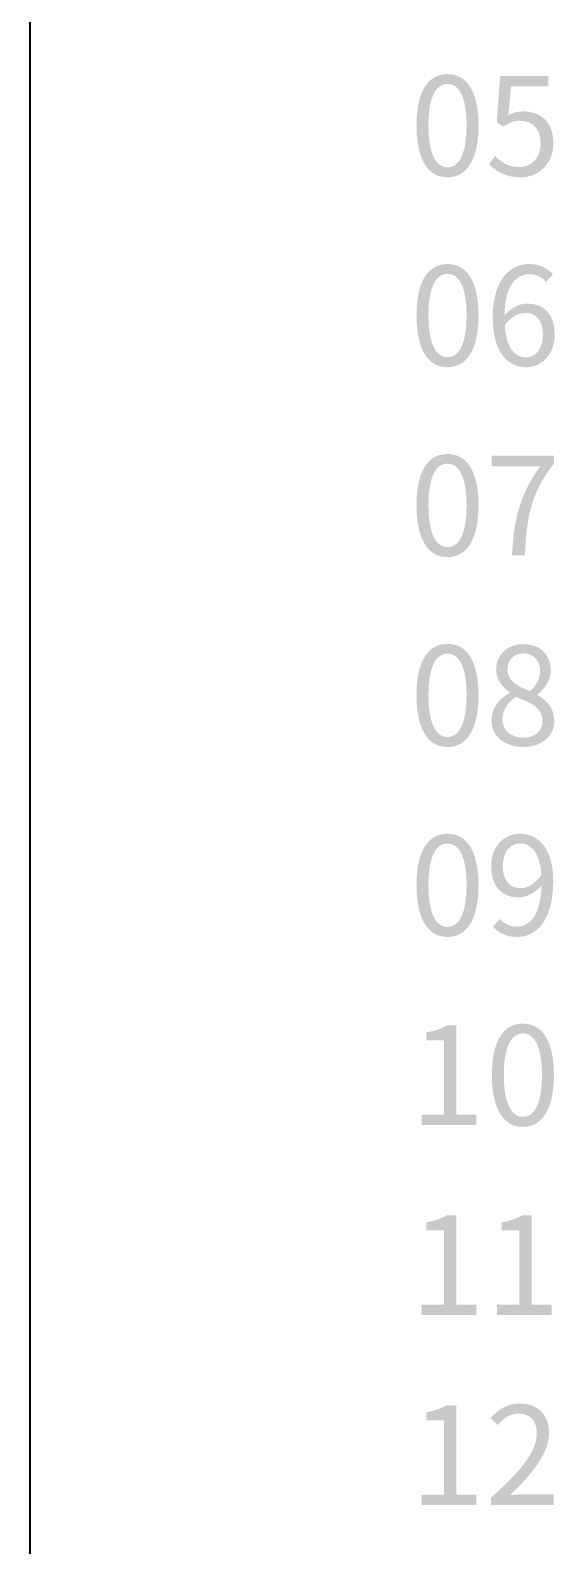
# Model space of a CAD drawing. Header units: millimetres. Extents: x -4600 to 229000, y -4300 to 19460.
# Drawn here: x 17400 to 18506, y 10509 to 13701 of the extents above; entities that cross this region are included whole.
import ezdxf

# ---------------------------------------------------------------- set-up
doc = ezdxf.new("R2010")
doc.units = ezdxf.units.MM
doc.header["$LTSCALE"] = 100
doc.layers.add('A-NOTE', color=7, linetype='Continuous', lineweight=18)
doc.layers.add('A-SHEET', color=7, linetype='Continuous', lineweight=35)

# ---------------------------------------------------------------- blocks, each defined once
blk = doc.blocks.new('A01_SHEET')
at = {"layer": 'A-NOTE'}
h = blk.add_hatch(color=256, dxfattribs=at)
edge = h.paths.add_edge_path()
edge.add_spline(control_points=[(18279.6, 13391.3), (18319.5, 13391.3), (18345, 13427.4), (18345, 13500.7), (18345, 13573.5), (18319.5, 13608.7), (18279.6, 13608.7), (18239.5, 13608.7), (18214.3, 13573.5), (18214.3, 13500.7), (18214.3, 13427.4), (18239.5, 13391.3), (18279.6, 13391.3)], knot_values=[0, 0, 0, 0, 1, 1, 1, 2, 2, 2, 3, 3, 3, 4, 4, 4, 4], degree=3, periodic=0)
edge = h.paths.add_edge_path(flags=0)
edge.add_spline(control_points=[(18279.6, 13412.5), (18255.9, 13412.5), (18239.5, 13439.1), (18239.5, 13500.7), (18239.5, 13562), (18255.9, 13588.1), (18279.6, 13588.1), (18303.4, 13588.1), (18319.8, 13562), (18319.8, 13500.7), (18319.8, 13439.1), (18303.4, 13412.5), (18279.6, 13412.5)], knot_values=[0, 0, 0, 0, 1, 1, 1, 2, 2, 2, 3, 3, 3, 4, 4, 4, 4], degree=3, periodic=0)
h = blk.add_hatch(color=256, dxfattribs=at)
edge = h.paths.add_edge_path()
edge.add_spline(control_points=[(18434.1, 13391.3), (18469.3, 13391.3), (18502.8, 13417.3), (18502.8, 13463.2), (18502.8, 13509.6), (18474.2, 13530.2), (18439.5, 13530.2), (18426.9, 13530.2), (18417.4, 13527.1), (18408, 13521.9)], knot_values=[0, 0, 0, 0, 1, 1, 1, 2, 2, 2, 3, 3, 3, 3], degree=3, periodic=0)
edge.add_line((18408, 13521.9), (18413.4, 13582.7))
edge.add_line((18413.4, 13582.7), (18492.5, 13582.7))
edge.add_line((18492.5, 13582.7), (18492.5, 13605))
edge.add_line((18492.5, 13605), (18390.5, 13605))
edge.add_line((18390.5, 13605), (18383.6, 13507))
edge.add_line((18383.6, 13507), (18397.7, 13498.1))
edge.add_spline(control_points=[(18397.7, 13498.1), (18409.7, 13506.2), (18418.6, 13510.5), (18432.6, 13510.5), (18459, 13510.5), (18476.2, 13492.7), (18476.2, 13462.6), (18476.2, 13432), (18456.4, 13413), (18431.5, 13413), (18407.1, 13413), (18391.7, 13424.2), (18379.9, 13436.3)], knot_values=[0, 0, 0, 0, 1, 1, 1, 2, 2, 2, 3, 3, 3, 4, 4, 4, 4], degree=3, periodic=0)
edge.add_line((18379.9, 13436.3), (18366.7, 13419.1))
edge.add_spline(control_points=[(18366.7, 13419.1), (18381.1, 13405), (18401.1, 13391.3), (18434.1, 13391.3)], knot_values=[0, 0, 0, 0, 1, 1, 1, 1], degree=3, periodic=0)
h = blk.add_hatch(color=256, dxfattribs=at)
edge = h.paths.add_edge_path()
edge.add_spline(control_points=[(18279.6, 12991.3), (18319.5, 12991.3), (18345, 13027.4), (18345, 13100.7), (18345, 13173.5), (18319.5, 13208.7), (18279.6, 13208.7), (18239.5, 13208.7), (18214.3, 13173.5), (18214.3, 13100.7), (18214.3, 13027.4), (18239.5, 12991.3), (18279.6, 12991.3)], knot_values=[0, 0, 0, 0, 1, 1, 1, 2, 2, 2, 3, 3, 3, 4, 4, 4, 4], degree=3, periodic=0)
edge = h.paths.add_edge_path(flags=0)
edge.add_spline(control_points=[(18279.6, 13012.5), (18255.9, 13012.5), (18239.5, 13039.1), (18239.5, 13100.7), (18239.5, 13162), (18255.9, 13188.1), (18279.6, 13188.1), (18303.4, 13188.1), (18319.8, 13162), (18319.8, 13100.7), (18319.8, 13039.1), (18303.4, 13012.5), (18279.6, 13012.5)], knot_values=[0, 0, 0, 0, 1, 1, 1, 2, 2, 2, 3, 3, 3, 4, 4, 4, 4], degree=3, periodic=0)
h = blk.add_hatch(color=256, dxfattribs=at)
edge = h.paths.add_edge_path()
edge.add_spline(control_points=[(18445.2, 12991.3), (18477.9, 12991.3), (18505.7, 13018.8), (18505.7, 13059.5), (18505.7, 13103.6), (18482.8, 13125.4), (18447.2, 13125.4), (18430.9, 13125.4), (18412.6, 13115.9), (18399.7, 13100.1)], knot_values=[0, 0, 0, 0, 1, 1, 1, 2, 2, 2, 3, 3, 3, 3], degree=3, periodic=0)
edge.add_spline(control_points=[(18399.7, 13100.1), (18400.8, 13165.2), (18424.6, 13187.2), (18453.8, 13187.2), (18466.4, 13187.2), (18479, 13180.9), (18487.1, 13171.2)], knot_values=[0, 0, 0, 0, 1, 1, 1, 2, 2, 2, 2], degree=3, periodic=0)
edge.add_line((18487.1, 13171.2), (18502, 13187.2))
edge.add_spline(control_points=[(18502, 13187.2), (18490.2, 13199.8), (18474.5, 13208.7), (18452.7, 13208.7), (18412, 13208.7), (18375, 13177.5), (18375, 13095.3), (18375, 13025.9), (18405.1, 12991.3), (18445.2, 12991.3)], knot_values=[0, 0, 0, 0, 1, 1, 1, 2, 2, 2, 3, 3, 3, 3], degree=3, periodic=0)
edge = h.paths.add_edge_path(flags=0)
edge.add_spline(control_points=[(18400.3, 13079.2), (18414, 13098.7), (18430.1, 13105.9), (18442.9, 13105.9), (18468.4, 13105.9), (18480.8, 13087.8), (18480.8, 13059.5), (18480.8, 13030.8), (18465.3, 13011.9), (18445.2, 13011.9), (18418.9, 13011.9), (18403.1, 13035.7), (18400.3, 13079.2)], knot_values=[0, 0, 0, 0, 1, 1, 1, 2, 2, 2, 3, 3, 3, 4, 4, 4, 4], degree=3, periodic=0)
h = blk.add_hatch(color=256, dxfattribs=at)
edge = h.paths.add_edge_path()
edge.add_spline(control_points=[(18279.6, 12591.3), (18319.5, 12591.3), (18345, 12627.4), (18345, 12700.7), (18345, 12773.5), (18319.5, 12808.7), (18279.6, 12808.7), (18239.5, 12808.7), (18214.3, 12773.5), (18214.3, 12700.7), (18214.3, 12627.4), (18239.5, 12591.3), (18279.6, 12591.3)], knot_values=[0, 0, 0, 0, 1, 1, 1, 2, 2, 2, 3, 3, 3, 4, 4, 4, 4], degree=3, periodic=0)
edge = h.paths.add_edge_path(flags=0)
edge.add_spline(control_points=[(18279.6, 12612.5), (18255.9, 12612.5), (18239.5, 12639.1), (18239.5, 12700.7), (18239.5, 12762), (18255.9, 12788.1), (18279.6, 12788.1), (18303.4, 12788.1), (18319.8, 12762), (18319.8, 12700.7), (18319.8, 12639.1), (18303.4, 12612.5), (18279.6, 12612.5)], knot_values=[0, 0, 0, 0, 1, 1, 1, 2, 2, 2, 3, 3, 3, 4, 4, 4, 4], degree=3, periodic=0)
h = blk.add_hatch(color=256, dxfattribs=at)
edge = h.paths.add_edge_path()
edge.add_line((18415.7, 12595), (18442.9, 12595))
edge.add_spline(control_points=[(18442.9, 12595), (18446.4, 12677.2), (18455.3, 12726.2), (18504.5, 12789.2)], knot_values=[0, 0, 0, 0, 1, 1, 1, 1], degree=3, periodic=0)
edge.add_line((18504.5, 12789.2), (18504.5, 12805))
edge.add_line((18504.5, 12805), (18373, 12805))
edge.add_line((18373, 12805), (18373, 12782.7))
edge.add_line((18373, 12782.7), (18475, 12782.7))
edge.add_spline(control_points=[(18475, 12782.7), (18433.8, 12725.4), (18419.5, 12674.6), (18415.7, 12595)], knot_values=[0, 0, 0, 0, 1, 1, 1, 1], degree=3, periodic=0)
h = blk.add_hatch(color=256, dxfattribs=at)
edge = h.paths.add_edge_path()
edge.add_spline(control_points=[(18279.6, 12191.3), (18319.5, 12191.3), (18345, 12227.4), (18345, 12300.7), (18345, 12373.5), (18319.5, 12408.7), (18279.6, 12408.7), (18239.5, 12408.7), (18214.3, 12373.5), (18214.3, 12300.7), (18214.3, 12227.4), (18239.5, 12191.3), (18279.6, 12191.3)], knot_values=[0, 0, 0, 0, 1, 1, 1, 2, 2, 2, 3, 3, 3, 4, 4, 4, 4], degree=3, periodic=0)
edge = h.paths.add_edge_path(flags=0)
edge.add_spline(control_points=[(18279.6, 12212.5), (18255.9, 12212.5), (18239.5, 12239.1), (18239.5, 12300.7), (18239.5, 12362), (18255.9, 12388.1), (18279.6, 12388.1), (18303.4, 12388.1), (18319.8, 12362), (18319.8, 12300.7), (18319.8, 12239.1), (18303.4, 12212.5), (18279.6, 12212.5)], knot_values=[0, 0, 0, 0, 1, 1, 1, 2, 2, 2, 3, 3, 3, 4, 4, 4, 4], degree=3, periodic=0)
h = blk.add_hatch(color=256, dxfattribs=at)
edge = h.paths.add_edge_path()
edge.add_spline(control_points=[(18439.2, 12191.3), (18478.5, 12191.3), (18504.8, 12215.1), (18504.8, 12245.4), (18504.8, 12274.4), (18487.9, 12290.1), (18469.6, 12300.7)], knot_values=[0, 0, 0, 0, 1, 1, 1, 2, 2, 2, 2], degree=3, periodic=0)
edge.add_line((18469.6, 12300.7), (18469.6, 12302.1))
edge.add_spline(control_points=[(18469.6, 12302.1), (18481.9, 12311.9), (18497.4, 12330.8), (18497.4, 12352.9), (18497.4, 12385.2), (18475.6, 12408.2), (18439.8, 12408.2), (18407.1, 12408.2), (18382.2, 12386.7), (18382.2, 12354.9), (18382.2, 12332.8), (18395.4, 12317), (18410.6, 12306.4)], knot_values=[0, 0, 0, 0, 1, 1, 1, 2, 2, 2, 3, 3, 3, 4, 4, 4, 4], degree=3, periodic=0)
edge.add_line((18410.6, 12306.4), (18410.6, 12305.3))
edge.add_spline(control_points=[(18410.6, 12305.3), (18391.4, 12295), (18372.2, 12275.2), (18372.2, 12247.1), (18372.2, 12214.8), (18400.3, 12191.3), (18439.2, 12191.3)], knot_values=[0, 0, 0, 0, 1, 1, 1, 2, 2, 2, 2], degree=3, periodic=0)
edge = h.paths.add_edge_path(flags=0)
edge.add_spline(control_points=[(18439.5, 12210.8), (18414.3, 12210.8), (18395.4, 12227.1), (18395.4, 12249.4), (18395.4, 12269.5), (18407.4, 12286.1), (18424.3, 12297)], knot_values=[0, 0, 0, 0, 1, 1, 1, 2, 2, 2, 2], degree=3, periodic=0)
edge.add_spline(control_points=[(18424.3, 12297), (18454.1, 12285), (18479.9, 12274.6), (18479.9, 12246.3), (18479.9, 12225.4), (18463.9, 12210.8), (18439.5, 12210.8)], knot_values=[0, 0, 0, 0, 1, 1, 1, 2, 2, 2, 2], degree=3, periodic=0)
edge = h.paths.add_edge_path(flags=0)
edge.add_spline(control_points=[(18453.5, 12309), (18428.6, 12318.8), (18406, 12329.9), (18406, 12354.9), (18406, 12375.2), (18420, 12388.7), (18439.5, 12388.7), (18461.9, 12388.7), (18475, 12372.3), (18475, 12351.4), (18475, 12336), (18467.6, 12321.6), (18453.5, 12309)], knot_values=[0, 0, 0, 0, 1, 1, 1, 2, 2, 2, 3, 3, 3, 4, 4, 4, 4], degree=3, periodic=0)
h = blk.add_hatch(color=256, dxfattribs=at)
edge = h.paths.add_edge_path()
edge.add_spline(control_points=[(18279.6, 11791.3), (18319.5, 11791.3), (18345, 11827.4), (18345, 11900.7), (18345, 11973.5), (18319.5, 12008.7), (18279.6, 12008.7), (18239.5, 12008.7), (18214.3, 11973.5), (18214.3, 11900.7), (18214.3, 11827.4), (18239.5, 11791.3), (18279.6, 11791.3)], knot_values=[0, 0, 0, 0, 1, 1, 1, 2, 2, 2, 3, 3, 3, 4, 4, 4, 4], degree=3, periodic=0)
edge = h.paths.add_edge_path(flags=0)
edge.add_spline(control_points=[(18279.6, 11812.5), (18255.9, 11812.5), (18239.5, 11839.1), (18239.5, 11900.7), (18239.5, 11962), (18255.9, 11988.1), (18279.6, 11988.1), (18303.4, 11988.1), (18319.8, 11962), (18319.8, 11900.7), (18319.8, 11839.1), (18303.4, 11812.5), (18279.6, 11812.5)], knot_values=[0, 0, 0, 0, 1, 1, 1, 2, 2, 2, 3, 3, 3, 4, 4, 4, 4], degree=3, periodic=0)
h = blk.add_hatch(color=256, dxfattribs=at)
edge = h.paths.add_edge_path()
edge.add_spline(control_points=[(18426.3, 11791.3), (18465.6, 11791.3), (18502.5, 11823.9), (18502.5, 11909), (18502.5, 11975.8), (18472.2, 12008.7), (18431.8, 12008.7), (18399.1, 12008.7), (18371.6, 11981.5), (18371.6, 11940.5), (18371.6, 11897.3), (18394.5, 11874.6), (18429.5, 11874.6), (18447, 11874.6), (18465, 11884.7), (18477.9, 11900.1)], knot_values=[0, 0, 0, 0, 1, 1, 1, 2, 2, 2, 3, 3, 3, 4, 4, 4, 5, 5, 5, 5], degree=3, periodic=0)
edge.add_spline(control_points=[(18477.9, 11900.1), (18475.9, 11835.1), (18452.4, 11813), (18425.5, 11813), (18411.7, 11813), (18399.1, 11819.1), (18389.9, 11829.1)], knot_values=[0, 0, 0, 0, 1, 1, 1, 2, 2, 2, 2], degree=3, periodic=0)
edge.add_line((18389.9, 11829.1), (18375.6, 11812.8))
edge.add_spline(control_points=[(18375.6, 11812.8), (18387.4, 11800.4), (18403.4, 11791.3), (18426.3, 11791.3)], knot_values=[0, 0, 0, 0, 1, 1, 1, 1], degree=3, periodic=0)
edge = h.paths.add_edge_path(flags=0)
edge.add_spline(control_points=[(18477.6, 11922.2), (18463.6, 11902.1), (18447.8, 11894.1), (18433.8, 11894.1), (18408.9, 11894.1), (18396.2, 11912.5), (18396.2, 11940.5), (18396.2, 11969.5), (18411.7, 11988.4), (18432.1, 11988.4), (18458.7, 11988.4), (18474.7, 11965.5), (18477.6, 11922.2)], knot_values=[0, 0, 0, 0, 1, 1, 1, 2, 2, 2, 3, 3, 3, 4, 4, 4, 4], degree=3, periodic=0)
h = blk.add_hatch(color=256, dxfattribs=at)
edge = h.paths.add_edge_path()
edge.add_line((18225.2, 11395), (18340.4, 11395))
edge.add_line((18340.4, 11395), (18340.4, 11416.8))
edge.add_line((18340.4, 11416.8), (18298.3, 11416.8))
edge.add_line((18298.3, 11416.8), (18298.3, 11605))
edge.add_line((18298.3, 11605), (18278.2, 11605))
edge.add_spline(control_points=[(18278.2, 11605), (18266.8, 11598.4), (18253.3, 11593.5), (18234.7, 11590.1)], knot_values=[0, 0, 0, 0, 1, 1, 1, 1], degree=3, periodic=0)
edge.add_line((18234.7, 11590.1), (18234.7, 11573.5))
edge.add_line((18234.7, 11573.5), (18272.2, 11573.5))
edge.add_line((18272.2, 11573.5), (18272.2, 11416.8))
edge.add_line((18272.2, 11416.8), (18225.2, 11416.8))
edge.add_line((18225.2, 11416.8), (18225.2, 11395))
h = blk.add_hatch(color=256, dxfattribs=at)
edge = h.paths.add_edge_path()
edge.add_spline(control_points=[(18438.6, 11391.3), (18478.5, 11391.3), (18504, 11427.4), (18504, 11500.7), (18504, 11573.5), (18478.5, 11608.7), (18438.6, 11608.7), (18398.5, 11608.7), (18373.3, 11573.5), (18373.3, 11500.7), (18373.3, 11427.4), (18398.5, 11391.3), (18438.6, 11391.3)], knot_values=[0, 0, 0, 0, 1, 1, 1, 2, 2, 2, 3, 3, 3, 4, 4, 4, 4], degree=3, periodic=0)
edge = h.paths.add_edge_path(flags=0)
edge.add_spline(control_points=[(18438.6, 11412.5), (18414.9, 11412.5), (18398.5, 11439.1), (18398.5, 11500.7), (18398.5, 11562), (18414.9, 11588.1), (18438.6, 11588.1), (18462.4, 11588.1), (18478.8, 11562), (18478.8, 11500.7), (18478.8, 11439.1), (18462.4, 11412.5), (18438.6, 11412.5)], knot_values=[0, 0, 0, 0, 1, 1, 1, 2, 2, 2, 3, 3, 3, 4, 4, 4, 4], degree=3, periodic=0)
h = blk.add_hatch(color=256, dxfattribs=at)
edge = h.paths.add_edge_path()
edge.add_line((18225.2, 10995), (18340.4, 10995))
edge.add_line((18340.4, 10995), (18340.4, 11016.8))
edge.add_line((18340.4, 11016.8), (18298.3, 11016.8))
edge.add_line((18298.3, 11016.8), (18298.3, 11205))
edge.add_line((18298.3, 11205), (18278.2, 11205))
edge.add_spline(control_points=[(18278.2, 11205), (18266.8, 11198.4), (18253.3, 11193.5), (18234.7, 11190.1)], knot_values=[0, 0, 0, 0, 1, 1, 1, 1], degree=3, periodic=0)
edge.add_line((18234.7, 11190.1), (18234.7, 11173.5))
edge.add_line((18234.7, 11173.5), (18272.2, 11173.5))
edge.add_line((18272.2, 11173.5), (18272.2, 11016.8))
edge.add_line((18272.2, 11016.8), (18225.2, 11016.8))
edge.add_line((18225.2, 11016.8), (18225.2, 10995))
h = blk.add_hatch(color=256, dxfattribs=at)
edge = h.paths.add_edge_path()
edge.add_line((18384.2, 10995), (18499.4, 10995))
edge.add_line((18499.4, 10995), (18499.4, 11016.8))
edge.add_line((18499.4, 11016.8), (18457.3, 11016.8))
edge.add_line((18457.3, 11016.8), (18457.3, 11205))
edge.add_line((18457.3, 11205), (18437.2, 11205))
edge.add_spline(control_points=[(18437.2, 11205), (18425.8, 11198.4), (18412.3, 11193.5), (18393.7, 11190.1)], knot_values=[0, 0, 0, 0, 1, 1, 1, 1], degree=3, periodic=0)
edge.add_line((18393.7, 11190.1), (18393.7, 11173.5))
edge.add_line((18393.7, 11173.5), (18431.2, 11173.5))
edge.add_line((18431.2, 11173.5), (18431.2, 11016.8))
edge.add_line((18431.2, 11016.8), (18384.2, 11016.8))
edge.add_line((18384.2, 11016.8), (18384.2, 10995))
h = blk.add_hatch(color=256, dxfattribs=at)
edge = h.paths.add_edge_path()
edge.add_line((18225.2, 10595), (18340.4, 10595))
edge.add_line((18340.4, 10595), (18340.4, 10616.8))
edge.add_line((18340.4, 10616.8), (18298.3, 10616.8))
edge.add_line((18298.3, 10616.8), (18298.3, 10805))
edge.add_line((18298.3, 10805), (18278.2, 10805))
edge.add_spline(control_points=[(18278.2, 10805), (18266.8, 10798.4), (18253.3, 10793.5), (18234.7, 10790.1)], knot_values=[0, 0, 0, 0, 1, 1, 1, 1], degree=3, periodic=0)
edge.add_line((18234.7, 10790.1), (18234.7, 10773.5))
edge.add_line((18234.7, 10773.5), (18272.2, 10773.5))
edge.add_line((18272.2, 10773.5), (18272.2, 10616.8))
edge.add_line((18272.2, 10616.8), (18225.2, 10616.8))
edge.add_line((18225.2, 10616.8), (18225.2, 10595))
h = blk.add_hatch(color=256, dxfattribs=at)
edge = h.paths.add_edge_path()
edge.add_line((18371.6, 10595), (18503.7, 10595))
edge.add_line((18503.7, 10595), (18503.7, 10617.6))
edge.add_line((18503.7, 10617.6), (18445.5, 10617.6))
edge.add_spline(control_points=[(18445.5, 10617.6), (18434.9, 10617.6), (18422, 10616.5), (18411.1, 10615.6)], knot_values=[0, 0, 0, 0, 1, 1, 1, 1], degree=3, periodic=0)
edge.add_spline(control_points=[(18411.1, 10615.6), (18460.4, 10662.3), (18493.7, 10705), (18493.7, 10747.1), (18493.7, 10784.4), (18469.9, 10808.7), (18432.3, 10808.7), (18405.7, 10808.7), (18387.4, 10796.7), (18370.5, 10778.1)], knot_values=[0, 0, 0, 0, 1, 1, 1, 2, 2, 2, 3, 3, 3, 3], degree=3, periodic=0)
edge.add_line((18370.5, 10778.1), (18385.6, 10763.2))
edge.add_spline(control_points=[(18385.6, 10763.2), (18397.4, 10777.2), (18412, 10787.5), (18429.2, 10787.5), (18455.3, 10787.5), (18467.9, 10770), (18467.9, 10746), (18467.9, 10709.9), (18437.5, 10668.1), (18371.6, 10610.5)], knot_values=[0, 0, 0, 0, 1, 1, 1, 2, 2, 2, 3, 3, 3, 3], degree=3, periodic=0)
edge.add_line((18371.6, 10610.5), (18371.6, 10595))
at = {"layer": 'A-SHEET'}
blk.add_line((17400, -3900), (17400, 19060), dxfattribs=at)

msp = doc.modelspace()

# ---------------------------------------------------------------- block references
msp.add_blockref('A01_SHEET', (0, 0))

doc.saveas('drawing.dxf')
